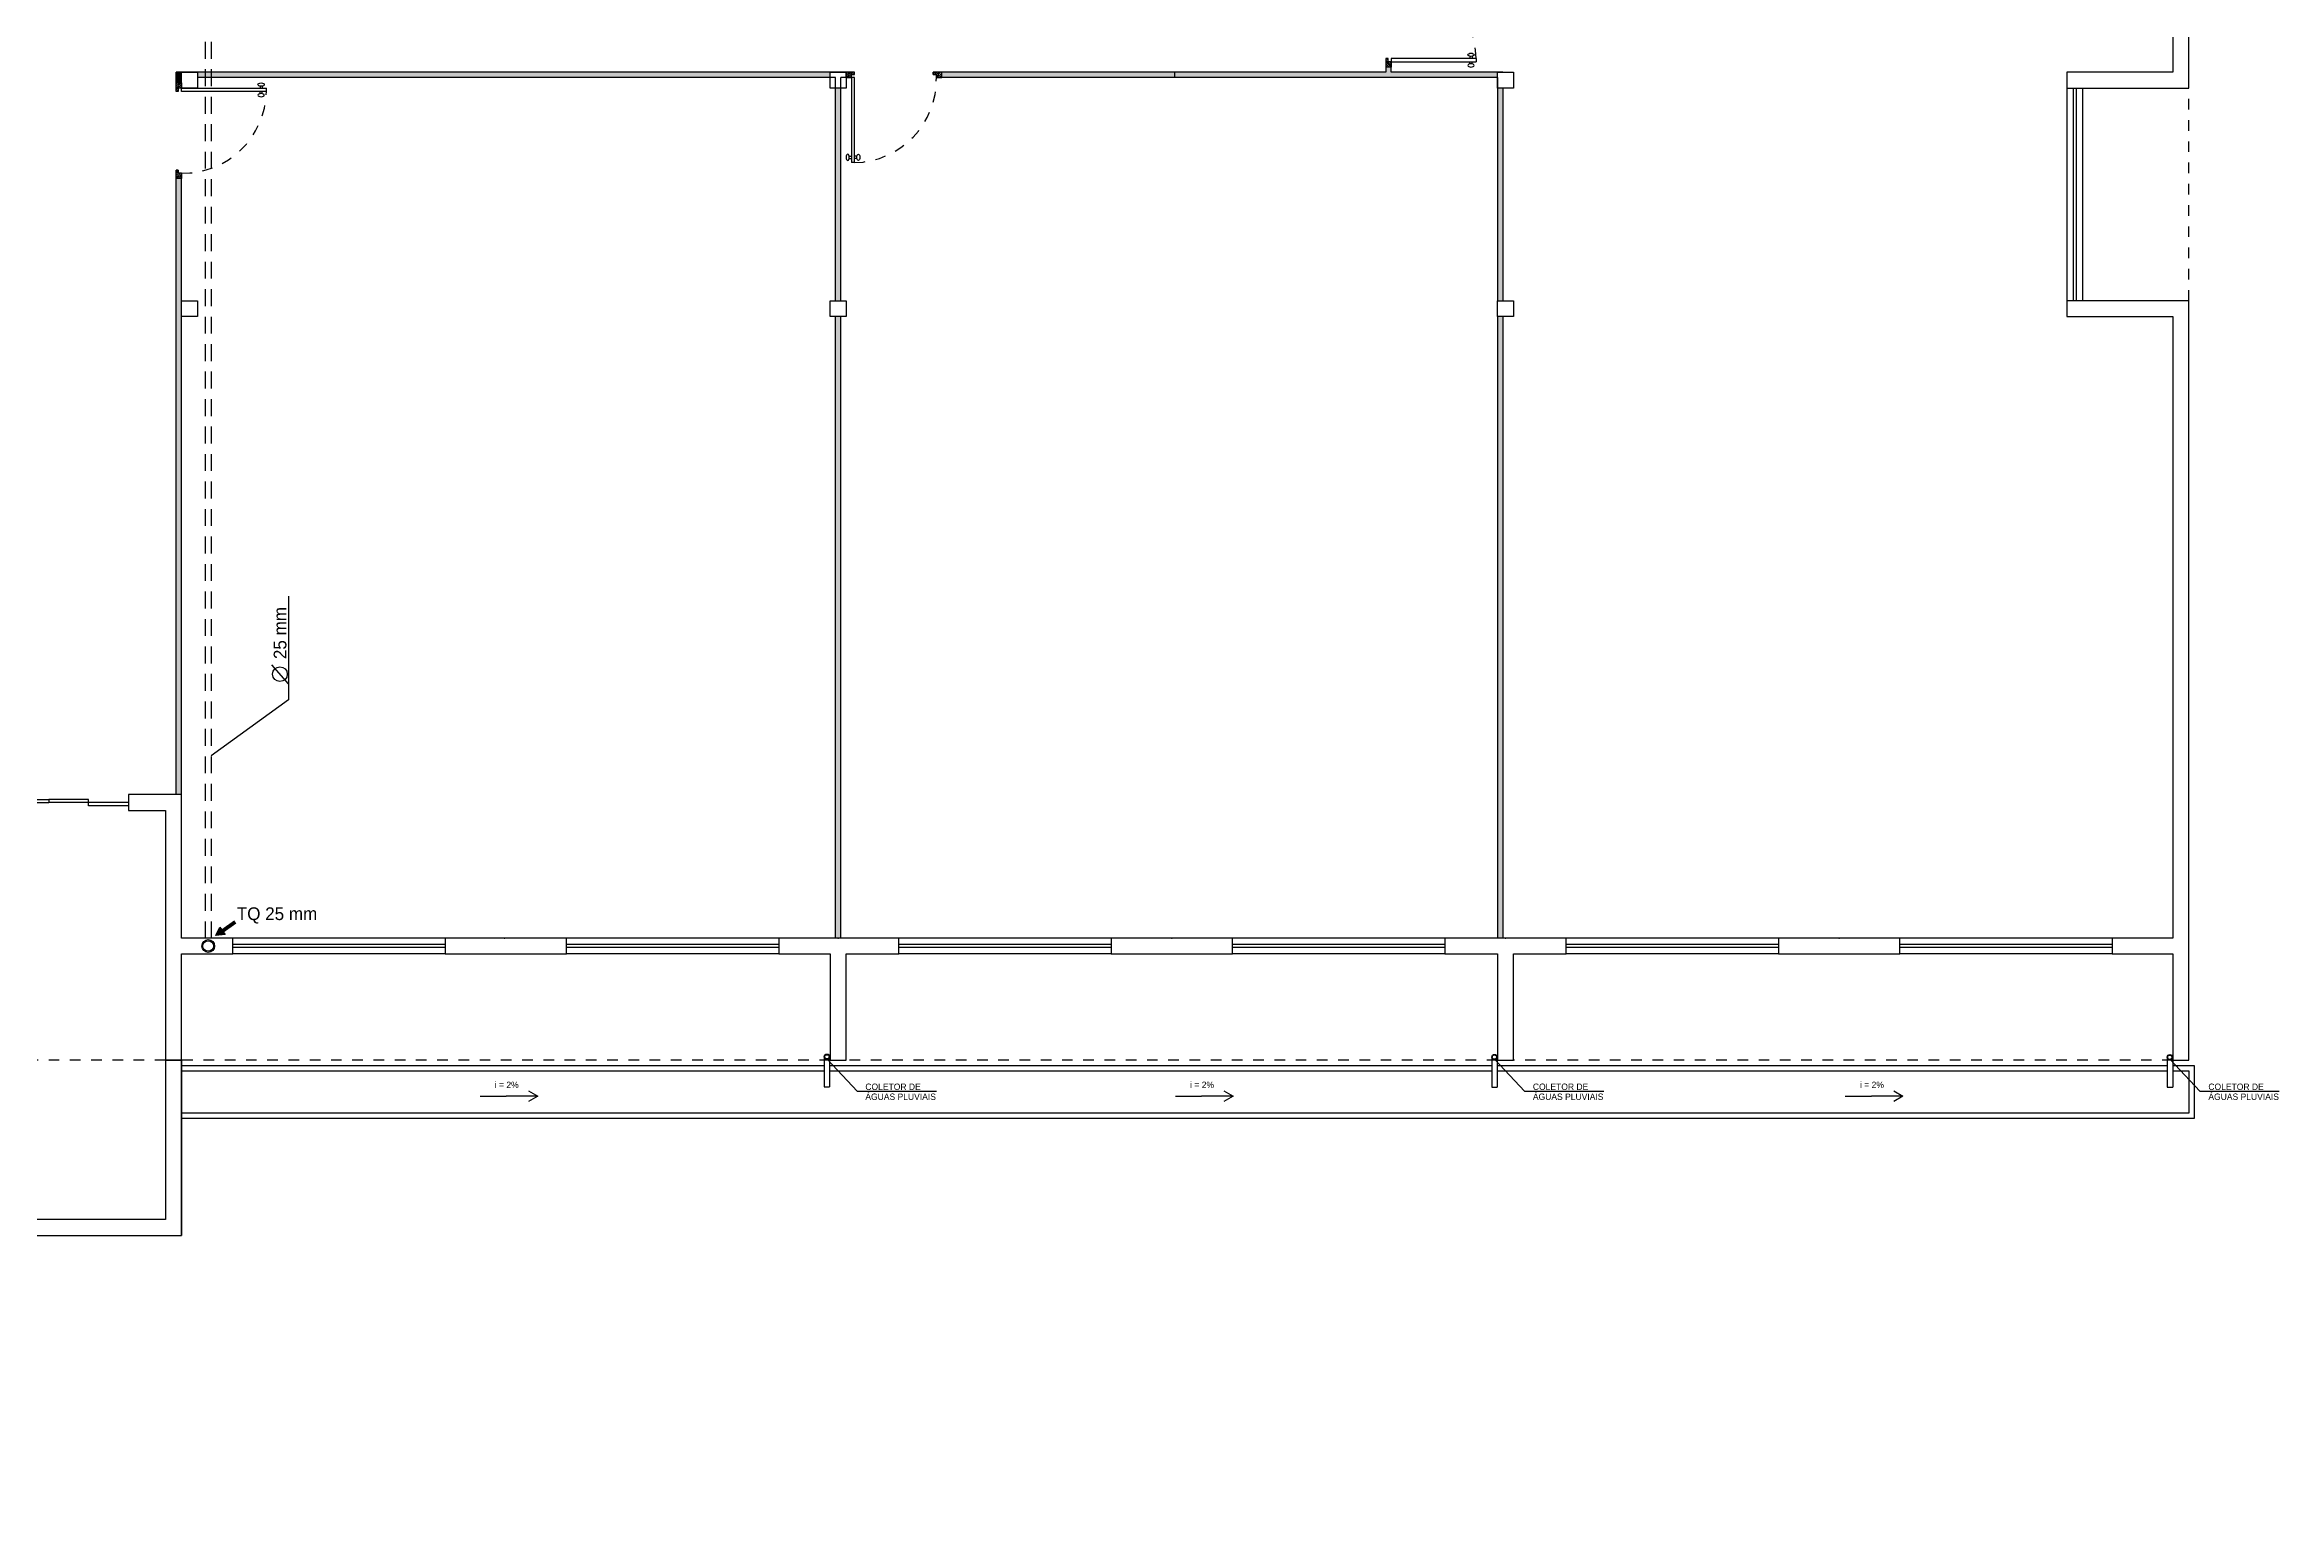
# Model space of a CAD drawing. Header units: millimetres. Extents: x 776 to 1595, y 411 to 1258.
# Drawn here: x 881.49 to 902.53, y 417.96 to 431.87 of the extents above; entities that cross this region are included whole.
import ezdxf

# ---------------------------------------------------------------- set-up
doc = ezdxf.new("R2010")
doc.units = ezdxf.units.MM
doc.linetypes.add('ACAD_ISO03W100', pattern=[30, 12, -18])
doc.linetypes.add('HIDDEN2', pattern=[4.7625, 3.175, -1.5875])
for name, color, linetype in [('caixa d agua', 1, 'Continuous'), ('can01', 1, 'Continuous'), ('can02', 2, 'Continuous'), ('can03', 3, 'Continuous'), ('COTAS-TEXTOS', 1, 'Continuous'), ('Janela', 2, 'Continuous'), ('pena 01', 1, 'Continuous'), ('pena01', 1, 'Continuous'), ('pena02', 2, 'Continuous'), ('pena03', 3, 'Continuous'), ('pena04', 4, 'Continuous'), ('texto hidro', 1, 'Continuous'), ('TIGRECAD', 1, 'Continuous')]:
    doc.layers.add(name, color=color, linetype=linetype)
doc.styles.get("Standard").update_dxf_attribs({"font": 'ERASLGHT.TTF'})

msp = doc.modelspace()

# ---------------------------------------------------------------- hatches: boundary and pattern name
at = {"layer": 'pena01'}
h = msp.add_hatch(color=256, dxfattribs=at)
h.paths.add_polyline_path([(888.834, 422.342, 1), (888.885, 422.342, 1)])
h.paths.add_polyline_path([(888.879, 422.342, -1), (888.839, 422.342, -1)], flags=16)
h = msp.add_hatch(color=256, dxfattribs=at)
h.paths.add_polyline_path([(895.119, 422.339, 1), (895.17, 422.339, 1)])
h.paths.add_polyline_path([(895.164, 422.339, -1), (895.124, 422.339, -1)], flags=16)
h = msp.add_hatch(color=256, dxfattribs=at)
h.paths.add_polyline_path([(901.478, 422.338, 1), (901.53, 422.338, 1)])
h.paths.add_polyline_path([(901.523, 422.338, -1), (901.483, 422.338, -1)], flags=16)
at = {"layer": 'pena02'}
h = msp.add_hatch(dxfattribs=at)
h.set_pattern_fill('LINE', color=0, scale=0.004, angle=135, style=0)
h.set_pattern_definition([(135, (2835.422466, -1586.139397), (-0.00898025612, -0.00898025612), [])])
h.paths.add_polyline_path([(894.173, 431.66), (894.123, 431.66), (894.123, 431.74), (894.143, 431.74), (894.143, 431.71), (894.173, 431.71)])
for points in [[(882.782, 431.51), (882.782, 431.61), (882.732, 431.61), (882.732, 431.51)], [(888.89, 431.56), (888.89, 431.61), (882.932, 431.61), (882.932, 431.56)], [(892.132, 431.56), (892.132, 431.61), (889.94, 431.61), (889.94, 431.56)], [(895.173, 431.56), (895.173, 431.61), (894.173, 431.61), (894.173, 431.66), (894.123, 431.66), (894.123, 431.61), (892.132, 431.61), (892.132, 431.56)], [(888.99, 429.46), (888.99, 431.46), (888.94, 431.46), (888.94, 429.46)], [(895.223, 429.46), (895.223, 431.46), (895.173, 431.46), (895.173, 429.46)], [(882.782, 424.81), (882.782, 430.61), (882.732, 430.61), (882.732, 424.81)], [(888.99, 423.46), (888.99, 429.31), (888.94, 429.31), (888.94, 423.46)], [(895.223, 423.46), (895.223, 429.31), (895.173, 429.31), (895.173, 423.46)]]:
    msp.add_hatch(color=0, dxfattribs=at).paths.add_polyline_path(points)
h = msp.add_hatch(dxfattribs=at)
h.set_pattern_fill('LINE', color=0, scale=0.004, angle=45, style=0)
h.set_pattern_definition([(45, (-1128.758835, -1509.689424), (-0.00898025612, 0.00898025612), [])])
h.paths.add_polyline_path([(889.04, 431.56), (889.04, 431.61), (889.12, 431.61), (889.12, 431.59), (889.09, 431.59), (889.09, 431.56)])
h = msp.add_hatch(dxfattribs=at)
h.set_pattern_fill('LINE', color=0, scale=0.004, angle=45, style=0)
h.set_pattern_definition([(45, (-1128.958835, -1509.689424), (-0.00898025612, 0.00898025612), [])])
h.paths.add_polyline_path([(889.94, 431.56), (889.94, 431.61), (889.86, 431.61), (889.86, 431.59), (889.89, 431.59), (889.89, 431.56)])
h = msp.add_hatch(dxfattribs=at)
h.set_pattern_fill('LINE', color=0, scale=0.004, angle=135, style=0)
h.set_pattern_definition([(225, (2824.0308, 2449.308544), (-0.00898025612, 0.00898025612), [])])
h.paths.add_polyline_path([(882.782, 431.51), (882.732, 431.51), (882.732, 431.43), (882.752, 431.43), (882.752, 431.46), (882.782, 431.46)])
h = msp.add_hatch(dxfattribs=at)
h.set_pattern_fill('LINE', color=0, scale=0.004, angle=135, style=0)
h.set_pattern_definition([(225, (2824.0308, 2449.508544), (-0.00898025612, 0.00898025612), [])])
h.paths.add_polyline_path([(882.782, 430.61), (882.732, 430.61), (882.732, 430.69), (882.752, 430.69), (882.752, 430.66), (882.782, 430.66)])
at = {"layer": 'texto hidro'}
msp.add_hatch(color=256, dxfattribs=at).paths.add_polyline_path([(883.142, 423.562), (883.161, 423.536), (883.28, 423.623), (883.294, 423.604), (883.174, 423.518), (883.193, 423.492), (883.107, 423.483)])

# ---------------------------------------------------------------- linework, layer by layer
at = {"layer": 'caixa d agua', "linetype": 'HIDDEN2', "ltscale": 0.05}
for p, q in [((883.004, 436.037), (883.004, 423.437)), ((883.063, 436.037), (883.063, 423.437))]:
    msp.add_line(p, q, dxfattribs=at)
at = {"layer": 'can01'}
for p, q in [((885.593, 421.971), (885.84, 421.971)), ((892.14, 421.971), (892.387, 421.971)), ((898.446, 421.971), (898.693, 421.971))]:
    msp.add_line(p, q, dxfattribs=at)
for centre, radius in [((888.86, 422.342), 0.0258), ((888.859, 422.342), 0.02), ((895.145, 422.339), 0.0258), ((895.144, 422.339), 0.02), ((901.504, 422.338), 0.0258), ((901.503, 422.338), 0.02)]:
    msp.add_circle(centre, radius, dxfattribs=at)
at = {"layer": 'can02', "color": 0}
for points in [[(901.682, 431.46), (901.682, 438.61), (901.532, 438.61), (901.532, 437.61), (900.961, 437.61), (900.961, 437.46), (901.532, 437.46), (901.532, 431.61), (900.532, 431.61), (900.532, 431.46)], [(901.682, 422.31), (901.682, 429.46), (900.532, 429.46), (900.532, 429.31), (901.532, 429.31), (901.532, 423.46), (900.961, 423.46), (900.961, 423.31), (901.532, 423.31), (901.532, 422.31)], [(883.265, 423.31), (883.265, 423.46), (882.782, 423.46), (882.782, 424.81), (882.282, 424.81), (882.282, 424.66), (882.632, 424.66), (882.632, 422.31), (882.782, 422.31), (882.782, 423.31)], [(886.407, 423.31), (886.407, 423.46), (885.265, 423.46), (885.265, 423.31)], [(889.04, 422.31), (889.04, 423.31), (889.536, 423.31), (889.536, 423.46), (888.407, 423.46), (888.407, 423.31), (888.89, 423.31), (888.89, 422.31)], [(892.678, 423.31), (892.678, 423.46), (891.536, 423.46), (891.536, 423.31)], [(895.323, 422.31), (895.323, 423.31), (895.819, 423.31), (895.819, 423.46), (894.678, 423.46), (894.678, 423.31), (895.173, 423.31), (895.173, 422.31)], [(898.961, 423.31), (898.961, 423.46), (897.819, 423.46), (897.819, 423.31)], [(880.432, 420.66), (882.782, 420.66), (882.782, 422.31), (882.632, 422.31), (882.632, 420.81), (867.982, 420.81), (867.982, 420.66), (880.282, 420.66), (880.282, 418.11), (866.632, 418.11), (866.632, 417.96), (880.432, 417.96)]]:
    msp.add_lwpolyline(points, close=True, dxfattribs=at)
at = {"layer": 'can03', "color": 0, "ltscale": 0.2}
for p, q in [((882.632, 422.31), (882.632, 420.81)), ((882.782, 422.31), (882.782, 420.66)), ((882.632, 420.81), (867.982, 420.81)), ((880.432, 420.66), (882.782, 420.66))]:
    msp.add_line(p, q, dxfattribs=at)
at = {"layer": 'Janela', "color": 0}
for p, q in [((880.782, 424.735), (881.532, 424.735)), ((881.157, 424.765), (881.532, 424.765)), ((881.907, 424.765), (881.532, 424.765)), ((881.532, 424.765), (881.532, 424.735)), ((881.532, 424.765), (881.532, 424.735)), ((882.282, 424.735), (881.532, 424.735)), ((881.907, 424.705), (881.907, 424.765)), ((882.282, 424.705), (881.907, 424.705))]:
    msp.add_line(p, q, dxfattribs=at)
at = {"layer": 'pena 01', "color": 0, "linetype": 'ACAD_ISO03W100', "ltscale": 0.005}
for p, q in [((901.682, 429.46), (901.682, 431.46)), ((882.632, 422.31), (880.432, 422.31)), ((888.89, 422.31), (882.682, 422.31)), ((895.173, 422.31), (889.04, 422.31)), ((901.532, 422.31), (895.323, 422.31))]:
    msp.add_line(p, q, dxfattribs=at)
for centre, start, end in [((894.188, 431.725), 1.0947, 91.0947), ((889.105, 431.545), 271.0947, 1.0947), ((882.797, 431.445), 268.9053, 358.9053)]:
    msp.add_arc(centre, 0.785, start, end, dxfattribs=at)
at = {"layer": 'pena01', "color": 0}
for p, q in [((900.532, 431.46), (900.532, 429.46)), ((900.682, 431.46), (900.682, 429.46)), ((900.682, 431.46), (900.682, 429.46)), ((885.265, 423.46), (883.265, 423.46)), ((888.407, 423.46), (886.407, 423.46)), ((891.536, 423.46), (889.536, 423.46)), ((894.678, 423.46), (892.678, 423.46)), ((897.819, 423.46), (895.819, 423.46)), ((900.961, 423.46), (898.961, 423.46)), ((885.265, 423.31), (883.265, 423.31)), ((888.407, 423.31), (886.407, 423.31)), ((891.536, 423.31), (889.536, 423.31)), ((894.678, 423.31), (892.678, 423.31)), ((897.819, 423.31), (895.819, 423.31)), ((900.961, 423.31), (898.961, 423.31))]:
    msp.add_line(p, q, dxfattribs=at)
at = {"layer": 'pena01'}
for p, q in [((882.782, 422.26), (888.834, 422.26)), ((882.782, 422.21), (888.834, 422.21)), ((888.885, 422.26), (895.119, 422.26)), ((888.885, 422.21), (895.119, 422.21)), ((895.17, 422.26), (901.478, 422.26)), ((895.17, 422.21), (901.478, 422.21)), ((901.53, 422.26), (901.732, 422.26)), ((901.53, 422.21), (901.682, 422.21)), ((901.682, 422.21), (901.682, 421.81)), ((901.732, 422.26), (901.732, 421.76)), ((901.682, 421.81), (882.782, 421.81)), ((901.732, 421.76), (882.782, 421.76))]:
    msp.add_line(p, q, dxfattribs=at)
at = {"layer": 'pena02', "color": 0}
for p, q in [((894.123, 431.74), (894.123, 431.66)), ((894.143, 431.74), (894.123, 431.74)), ((894.143, 431.71), (894.143, 431.74)), ((894.173, 431.74), (894.173, 431.71)), ((894.173, 431.74), (894.173, 431.66)), ((894.973, 431.74), (894.173, 431.74)), ((894.913, 431.76), (894.913, 431.74)), ((894.933, 431.76), (894.933, 431.74)), ((894.973, 431.74), (894.973, 431.71)), ((889.04, 431.61), (882.732, 431.61)), ((882.732, 431.51), (882.732, 431.61)), ((882.782, 431.51), (882.782, 431.56)), ((888.94, 431.56), (882.932, 431.56)), ((888.94, 429.46), (888.94, 431.56)), ((889.04, 431.61), (888.99, 431.61)), ((888.99, 429.46), (888.99, 431.56)), ((889.04, 431.56), (888.99, 431.56)), ((889.12, 431.61), (889.04, 431.61)), ((889.04, 431.56), (889.04, 431.61)), ((889.04, 431.56), (889.04, 431.61)), ((889.12, 431.56), (889.04, 431.56)), ((889.04, 431.56), (889.09, 431.56)), ((889.09, 431.56), (889.09, 431.61)), ((889.09, 431.59), (889.12, 431.59)), ((889.09, 431.56), (889.09, 431.59)), ((889.12, 431.56), (889.09, 431.56)), ((889.09, 431.56), (889.09, 430.76)), ((889.12, 431.59), (889.12, 431.61)), ((889.12, 430.76), (889.12, 431.56)), ((889.94, 431.61), (889.86, 431.61)), ((889.86, 431.59), (889.86, 431.61)), ((889.86, 431.59), (889.89, 431.59)), ((889.89, 431.56), (889.89, 431.59)), ((889.89, 431.56), (889.94, 431.56)), ((894.123, 431.61), (889.94, 431.61)), ((889.94, 431.56), (889.94, 431.61)), ((895.173, 431.56), (889.94, 431.56)), ((892.132, 431.61), (892.132, 431.56)), ((894.123, 431.66), (894.123, 431.61)), ((894.173, 431.66), (894.123, 431.66)), ((894.173, 431.71), (894.143, 431.71)), ((894.173, 431.71), (894.143, 431.71)), ((894.173, 431.66), (894.173, 431.71)), ((894.173, 431.71), (894.973, 431.71)), ((894.173, 431.61), (894.173, 431.66)), ((895.223, 431.61), (894.173, 431.61)), ((894.913, 431.689), (894.913, 431.71)), ((894.933, 431.689), (894.933, 431.71)), ((895.173, 431.56), (895.173, 429.46)), ((882.732, 431.43), (882.732, 431.51)), ((882.782, 431.51), (882.732, 431.51)), ((882.782, 431.46), (882.732, 431.46)), ((882.752, 431.43), (882.732, 431.43)), ((882.752, 431.46), (882.752, 431.43)), ((882.782, 431.46), (882.752, 431.46)), ((882.782, 431.43), (882.782, 431.51)), ((882.782, 431.51), (882.782, 431.46)), ((882.782, 431.43), (882.782, 431.46)), ((882.782, 431.46), (883.582, 431.46)), ((883.582, 431.43), (882.782, 431.43)), ((883.522, 431.48), (883.522, 431.46)), ((883.522, 431.409), (883.522, 431.43)), ((883.542, 431.48), (883.542, 431.46)), ((883.542, 431.409), (883.542, 431.43)), ((883.582, 431.43), (883.582, 431.46)), ((895.223, 431.46), (895.223, 429.46)), ((900.592, 431.46), (900.592, 429.46)), ((900.622, 431.46), (900.622, 429.46)), ((882.732, 430.61), (882.732, 430.69)), ((882.752, 430.69), (882.732, 430.69)), ((882.752, 430.69), (882.752, 430.66)), ((889.069, 430.82), (889.09, 430.82)), ((889.069, 430.8), (889.09, 430.8)), ((889.12, 430.76), (889.09, 430.76)), ((889.141, 430.82), (889.12, 430.82)), ((889.141, 430.8), (889.12, 430.8)), ((882.732, 424.81), (882.732, 430.61)), ((882.782, 430.61), (882.732, 430.61)), ((882.782, 430.66), (882.752, 430.66)), ((882.782, 430.66), (882.782, 430.61)), ((882.782, 424.81), (882.782, 430.61)), ((888.94, 423.46), (888.94, 429.31)), ((888.99, 423.46), (888.99, 429.31)), ((895.173, 429.31), (895.173, 423.46)), ((895.223, 429.31), (895.223, 423.46)), ((882.282, 424.735), (882.282, 424.705)), ((885.265, 423.4), (883.265, 423.4)), ((885.265, 423.37), (883.265, 423.37)), ((888.407, 423.4), (886.407, 423.4)), ((888.407, 423.37), (886.407, 423.37)), ((891.536, 423.4), (889.536, 423.4)), ((891.536, 423.37), (889.536, 423.37)), ((894.678, 423.4), (892.678, 423.4)), ((894.678, 423.37), (892.678, 423.37)), ((897.819, 423.4), (895.819, 423.4)), ((897.819, 423.37), (895.819, 423.37)), ((900.961, 423.4), (898.961, 423.4)), ((900.961, 423.37), (898.961, 423.37))]:
    msp.add_line(p, q, dxfattribs=at)
at = {"layer": 'pena02'}
for p, q in [((888.834, 422.342), (888.834, 422.059)), ((888.885, 422.342), (888.885, 422.059)), ((895.119, 422.339), (895.119, 422.056)), ((895.17, 422.339), (895.17, 422.056)), ((901.478, 422.338), (901.478, 422.055)), ((901.53, 422.338), (901.53, 422.055)), ((888.834, 422.059), (888.885, 422.059)), ((895.119, 422.056), (895.17, 422.056)), ((901.478, 422.055), (901.53, 422.055))]:
    msp.add_line(p, q, dxfattribs=at)
at = {"layer": 'pena02', "color": 0}
for centre, major_axis in [((894.923, 431.775), (0.03, 0)), ((883.532, 431.495), (0.03, 0)), ((889.155, 430.81), (0, -0.03))]:
    msp.add_ellipse(centre, major_axis=major_axis, ratio=0.5, dxfattribs=at)
at = {"layer": 'pena02', "color": 0, "extrusion": (0, 0, -1)}
for centre, major_axis in [((894.923, 431.675), (0.03, 0)), ((883.532, 431.395), (0.03, 0)), ((889.055, 430.81), (0, -0.03))]:
    msp.add_ellipse(centre, major_axis=major_axis, ratio=0.5, dxfattribs=at)
at = {"layer": 'pena03', "color": 0}
for p in [(885.823, 423.46), (888.965, 423.46), (892.107, 423.46), (895.248, 423.46), (898.39, 423.46)]:
    msp.add_point(p, dxfattribs=at)
at = {"layer": 'pena04', "color": 0}
for points in [[(882.782, 431.46), (882.782, 431.61), (882.932, 431.61), (882.932, 431.46)], [(888.89, 431.46), (888.89, 431.61), (889.04, 431.61), (889.04, 431.46)], [(895.173, 431.46), (895.173, 431.61), (895.323, 431.61), (895.323, 431.46)], [(882.782, 429.31), (882.782, 429.46), (882.932, 429.46), (882.932, 429.31)], [(888.89, 429.31), (888.89, 429.46), (889.04, 429.46), (889.04, 429.31)], [(895.173, 429.31), (895.173, 429.46), (895.323, 429.46), (895.323, 429.31)]]:
    msp.add_lwpolyline(points, close=True, dxfattribs=at)
at = {"layer": 'texto hidro'}
for p, q in [((883.161, 423.536), (883.28, 423.623)), ((883.174, 423.518), (883.294, 423.604))]:
    msp.add_line(p, q, dxfattribs=at)
msp.add_lwpolyline([(883.174, 423.518), (883.193, 423.492), (883.107, 423.483), (883.142, 423.562), (883.161, 423.536)], dxfattribs=at)
for radius in [0.06, 0.05]:
    msp.add_circle((883.034, 423.385), radius, dxfattribs=at)
at = {"layer": 'TIGRECAD'}
for p, q in [((883.789, 426.677), (883.789, 425.889)), ((883.789, 425.853), (883.632, 426.032)), ((883.789, 425.889), (883.789, 425.701)), ((883.789, 425.701), (883.063, 425.174)), ((889.146, 422.015), (888.86, 422.319)), ((895.431, 422.015), (895.145, 422.319)), ((901.79, 422.015), (901.504, 422.319)), ((886.137, 421.971), (885.84, 421.971)), ((886.05, 422.021), (886.137, 421.971)), ((886.137, 421.971), (886.05, 421.921)), ((889.89, 422.015), (889.146, 422.015)), ((892.684, 421.971), (892.387, 421.971)), ((892.597, 422.021), (892.684, 421.971)), ((892.684, 421.971), (892.597, 421.921)), ((896.175, 422.015), (895.431, 422.015)), ((898.99, 421.971), (898.693, 421.971)), ((898.904, 422.021), (898.99, 421.971)), ((898.99, 421.971), (898.904, 421.921)), ((902.534, 422.015), (901.79, 422.015))]:
    msp.add_line(p, q, dxfattribs=at)
msp.add_circle((883.709, 425.944), 0.0695, dxfattribs=at)

# ---------------------------------------------------------------- texts
at = {"layer": 'COTAS-TEXTOS', "color": 1}
for s, p in [('i = 2%', (885.732, 422.048)), ('COLETOR DE', (889.221, 422.03)), ('i = 2%', (892.279, 422.048)), ('COLETOR DE', (895.506, 422.03)), ('i = 2%', (898.586, 422.048)), ('COLETOR DE', (901.866, 422.03)), ('ÁGUAS PLUVIAIS', (889.221, 421.936)), ('ÁGUAS PLUVIAIS', (895.506, 421.936)), ('ÁGUAS PLUVIAIS', (901.866, 421.936))]:
    msp.add_text(s, height=0.06, dxfattribs=at).set_placement(p)
at = {"layer": 'texto hidro', "insert": (883.65, 426.086), "char_height": 0.12, "width": 11.6204, "attachment_point": 1, "rotation": 90}
msp.add_mtext('{\\fEras Demi ITC|b0|i0|c0|p34;25 mm}', dxfattribs=at)
at = {"layer": 'texto hidro', "insert": (883.303, 423.749), "char_height": 0.12, "width": 11.6204, "attachment_point": 1}
msp.add_mtext('{\\fEras Demi ITC|b0|i0|c0|p34;TQ 25 mm}', dxfattribs=at)

doc.saveas('drawing.dxf')
